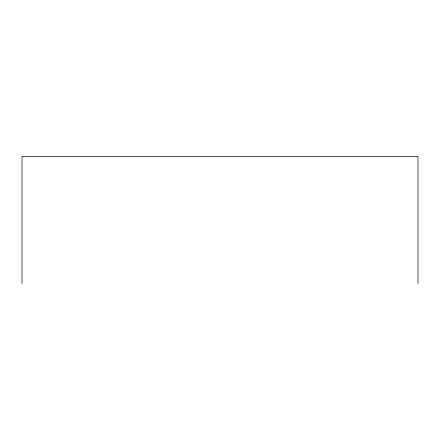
<?xml version="1.0" encoding="UTF-8"?>
<svg xmlns="http://www.w3.org/2000/svg" width="440" height="440" viewBox="0 0 440 440"><rect width="100%" height="100%" fill="white"/><g stroke="black" fill="none" stroke-linecap="round" stroke-linejoin="round"><path stroke-width="0.66" d="M418 283.476L418 156.524L22 156.524L22 283.476"/></g></svg>
